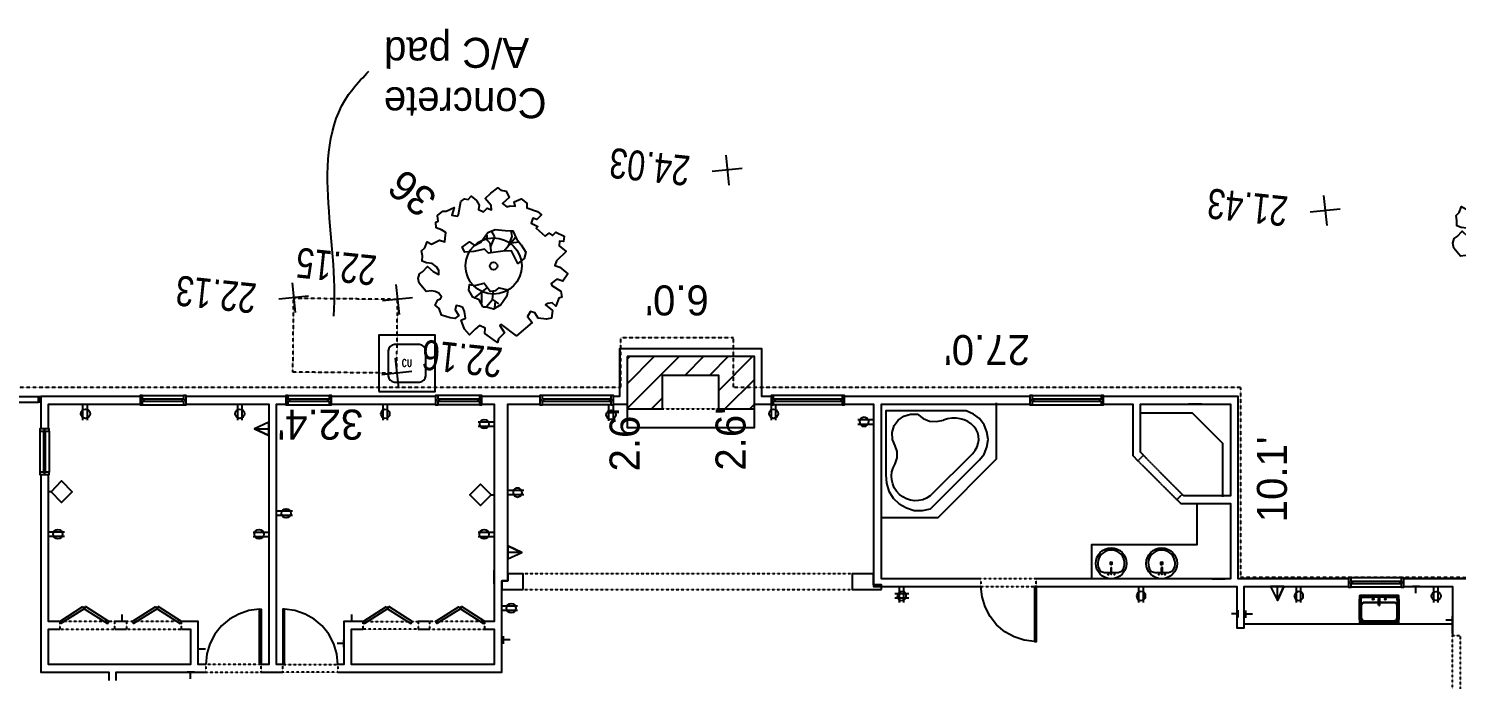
# Model space of a CAD drawing. Header units: inches. Extents: x -625442 to 34963, y -27993 to 66986.
# Drawn here: x 1820 to 2734, y 13274 to 13691 of the extents above; entities that cross this region are included whole.
import ezdxf
from ezdxf.enums import TextEntityAlignment as Align

# ---------------------------------------------------------------- set-up
doc = ezdxf.new("R2010")
doc.units = ezdxf.units.IN
doc.header["$LTSCALE"] = 0.5
doc.header["$MEASUREMENT"] = 0
doc.linetypes.add('DASHED2', pattern=[0.375, 0.25, -0.125])
doc.linetypes.add('HIDDEN2', pattern=[0.1875, 0.125, -0.0625])
for name, color, linetype in [('0-TEXT', 30, 'Continuous'), ('BUILDING', 253, 'DASHED2'), ('EDGE OF CONCRETE', 253, 'DASHED2'), ('P-ABOVE', 201, 'HIDDEN2'), ('P-BELOW-LIGHT', 143, 'Continuous'), ('P-BELOW-MED', 145, 'Continuous'), ('P-CASEWORK', 140, 'Continuous'), ('P-DOOR', 51, 'Continuous'), ('P-FIXTURE', 63, 'Continuous'), ('P-WALL', 90, 'Continuous'), ('P-WINDOW', 213, 'Continuous'), ('SPOT ELEVATION TEXT', 252, 'Continuous'), ('TEXT', 7, 'Continuous'), ('Trees-Anno', 43, 'Continuous'), ('TreesMARK', 46, 'Continuous')]:
    doc.layers.add(name, color=color, linetype=linetype)
doc.styles.add('BLDG', font='IC-Romans.shx', dxfattribs={"width": 0.8})
doc.styles.add('sapa notes', font='romans.shx', dxfattribs={"width": 0.8})
doc.styles.add('TXT', font='IC-Romans.shx')
doc.dimstyles.new('20 SCALE', dxfattribs={"dimtxt": 1.6, "dimasz": 2, "dimexe": 0.18, "dimexo": 0.0625, "dimgap": 0.04, "dimtad": 0, "dimdec": 1, "dimzin": 0, "dimdsep": 46, "dimtxsty": 'BLDG', "dimcen": 0.09, "dimaunit": 1, "dimadec": 4, "dimazin": 0, "dimtfac": 1, "dimtdec": 1, "dimtofl": 0, "dimtmove": 2, "dimatfit": 3, "dimfxl": 1, "dimtolj": 1, "dimtzin": 0, "dimarcsym": 0})

# ---------------------------------------------------------------- blocks, each defined once
blk = doc.blocks.new('SPT10')
at = {"color": 0, "linetype": 'Continuous'}
for p, q in [((-0.354, -0.354), (0.354, 0.354)), ((0.354, -0.354), (-0.354, 0.354))]:
    blk.add_line(p, q, dxfattribs=at)
blk = doc.blocks.new('TREE11')
at = {"linetype": 'Continuous'}
for p, q in [((-0.1564, 0.1773), (-0.1793, 0.2113)), ((-0.1324, 0.2402), (-0.1344, 0.1783)), ((-0.0944, 0.2422), (-0.0475, 0.1843)), ((-0.0345, 0.2472), (-0.0584, 0.1403)), ((-0.1344, 0.1783), (-0.1843, 0.1763)), ((-0.1344, 0.1783), (-0.1034, 0.1294)), ((0.0654, -0.0594), (0.1134, -0.1044)), ((0.0964, -0.0894), (0.1154, -0.1563)), ((0.0085, -0.1194), (0.0065, -0.2442)), ((0.0085, -0.1673), (0.0275, -0.2303)), ((0.1134, -0.1044), (0.1703, -0.1084)), ((0.1154, -0.1563), (0.1574, -0.1733)), ((0.1414, -0.1074), (0.1634, -0.1334)), ((0.0065, -0.1943), (-0.0305, -0.2313)), ((0.0275, -0.2303), (0.0584, -0.2562))]:
    blk.add_line(p, q, dxfattribs=at)
for points in [[(-0.0404, 0.3569), (-0.0155, 0.3439), (0.0085, 0.3509), (0.0284, 0.3609), (0.0155, 0.3888), (-0.0275, 0.4018), (-0.0195, 0.4337), (0.0065, 0.4507), (0.0634, 0.4737), (0.1023, 0.4487), (0.1383, 0.4467), (0.1472, 0.4098), (0.1363, 0.3928), (0.1413, 0.3779), (0.1702, 0.3699), (0.1962, 0.3779), (0.2201, 0.3908), (0.2431, 0.4148), (0.3129, 0.4018), (0.3389, 0.3808), (0.3499, 0.3509), (0.3439, 0.3289), (0.3399, 0.28), (0.289, 0.282), (0.2481, 0.275), (0.265, 0.2521), (0.293, 0.2441), (0.3279, 0.2441), (0.3609, 0.2651), (0.3898, 0.275), (0.4118, 0.2461), (0.4367, 0.2241), (0.4327, 0.1952), (0.4457, 0.1543), (0.4128, 0.1483), (0.3878, 0.0924), (0.3539, 0.0794), (0.3679, 0.0585), (0.3878, 0.0265), (0.4218, 0.0305), (0.4567, 0.0435), (0.4826, 0.0155), (0.4737, 0.0006), (0.5026, -0.0264), (0.4936, -0.0713), (0.4757, -0.0843), (0.4497, -0.1362), (0.4287, -0.0873), (0.3978, -0.1042), (0.3988, -0.1192), (0.4397, -0.196), (0.4317, -0.226), (0.4108, -0.238), (0.4088, -0.2679), (0.3629, -0.2679), (0.3289, -0.2549), (0.3149, -0.23), (0.28, -0.238), (0.276, -0.2729), (0.2461, -0.2819), (0.266, -0.3028), (0.3269, -0.3148), (0.3199, -0.3647), (0.306, -0.4226), (0.28, -0.4226), (0.2481, -0.4396), (0.2071, -0.4206), (0.2161, -0.3597), (0.1792, -0.3617), (0.1662, -0.3807), (0.1403, -0.3997), (0.1622, -0.4186), (0.1383, -0.4635), (0.0913, -0.4635), (0.0724, -0.4406), (0.0015, -0.4665), (-0.0334, -0.4665), (-0.0284, -0.4216), (-0.0035, -0.4126), (-0.0145, -0.3787), (-0.0634, -0.3887), (-0.0624, -0.3737), (-0.1413, -0.3697), (-0.1492, -0.4036), (-0.1772, -0.4056), (-0.1802, -0.4346), (-0.2401, -0.4496), (-0.26, -0.4196), (-0.2361, -0.4046), (-0.2541, -0.3797), (-0.3149, -0.3797), (-0.303, -0.2909), (-0.3159, -0.2589), (-0.3489, -0.2719), (-0.4178, -0.2699), (-0.4218, -0.212), (-0.3828, -0.196), (-0.3718, -0.1511), (-0.3838, -0.1421), (-0.4547, -0.1511), (-0.4836, -0.1252), (-0.4727, -0.1062), (-0.4896, -0.0533), (-0.4577, -0.0533), (-0.4387, -0.0334), (-0.4317, -0.0174), (-0.4926, -0.0164), (-0.5176, 0.0275), (-0.4966, 0.0535), (-0.4497, 0.0824), (-0.4088, 0.0694), (-0.3818, 0.0804), (-0.3878, 0.1193), (-0.4367, 0.1313), (-0.4118, 0.2661), (-0.287, 0.2701), (-0.282, 0.283), (-0.3369, 0.3), (-0.3309, 0.3569), (-0.3409, 0.3788), (-0.305, 0.3828), (-0.2381, 0.3868), (-0.2161, 0.3579), (-0.1762, 0.3679), (-0.1702, 0.4038), (-0.1642, 0.4587), (-0.1133, 0.4497), (-0.0594, 0.4178), (-0.0734, 0.3868)], [(-0.1183, 0.2581), (-0.0674, 0.2361), (-0.0225, 0.2491), (0.0275, 0.2301), (0.0474, 0.1962), (0.0155, 0.1812), (-0.0225, 0.1283), (-0.0873, 0.1453), (-0.1143, 0.1174), (-0.1213, 0.0904), (-0.1742, 0.0645), (-0.1942, 0.1004), (-0.2011, 0.1703), (-0.1802, 0.2241), (-0.1363, 0.2431)], [(0.0145, -0.1142), (0.0794, -0.0443), (0.1183, -0.0483), (0.1632, 0.0076), (0.2061, 0.0485), (0.2411, 0.0335), (0.2271, -0.0234), (0.1852, -0.0254), (0.1662, -0.0703), (0.1712, -0.1491), (0.1452, -0.196), (0.0883, -0.232), (0.0484, -0.2629), (-0.0045, -0.237), (-0.0534, -0.224), (-0.1083, -0.207), (-0.1263, -0.1671), (-0.1153, -0.1152), (-0.0294, -0.1541)]]:
    blk.add_lwpolyline(points, close=True, dxfattribs=at)
blk.add_circle((0, 0), 0.0248, dxfattribs=at)

msp = doc.modelspace()

# ---------------------------------------------------------------- linework, layer by layer
at = {"layer": 'BUILDING'}
for points in [[(2271.18029, 13492.60665), (2199.11388, 13492.60665)], [(2199.11388, 13460.85863), (2199.11388, 13492.60665)], [(2271.18029, 13460.85863), (2271.18029, 13492.60665)], [(2199.11388, 13460.85863), (1810.68286, 13460.85863)], [(2595.51202, 13460.85863), (2271.18029, 13460.85863)], [(2595.51202, 13460.85863), (2595.51202, 13339.48959), (2999.98585, 13339.33563)]]:
    msp.add_lwpolyline(points, dxfattribs=at)
at = {"layer": 'EDGE OF CONCRETE'}
for points in [[(1989.3727, 13470.72805), (1989.85342, 13517.91717)], [(2056.3008, 13517.24026), (1989.85342, 13517.91717)], [(2055.82008, 13470.05114), (2056.3008, 13517.24026)], [(2055.82008, 13470.05114), (1989.3727, 13470.72805)]]:
    msp.add_lwpolyline(points, dxfattribs=at)
at = {"layer": 'P-ABOVE'}
msp.add_line((2225.84782, 13447.24939), (2261.65015, 13447.24939), dxfattribs=at)
for points in [[(2558.24214, 13392.46987), (2533.39571, 13417.51194), (2529.87417, 13413.9904), (2554.7206, 13389.14397)], [(2429.51026, 13333.58188), (2464.72567, 13333.58188), (2464.72567, 13338.47291), (2429.51026, 13338.47291)], [(1875.45451, 13311.08315), (1840.2391, 13311.08315), (1840.2391, 13306.19212), (1875.45451, 13306.19212)], [(1918.10428, 13311.08315), (1882.88887, 13311.08315), (1882.88887, 13306.19212), (1918.10428, 13306.19212)], [(2034.31513, 13311.08315), (2069.53053, 13311.08315), (2069.53053, 13306.19212), (2034.31513, 13306.19212)], [(2112.18031, 13306.19212), (2112.18031, 13311.08315), (2076.76926, 13311.08315), (2076.76926, 13306.19212)], [(2736.07995, 13267.06389), (2731.18892, 13267.06389), (2731.18892, 13302.2793), (2736.07995, 13302.2793)], [(1969.16662, 13283.69339), (1933.75557, 13283.69339), (1933.75557, 13278.80236), (1969.16662, 13278.80236)], [(2018.07691, 13283.69339), (2018.07691, 13278.80236), (1982.8615, 13278.80236), (1982.8615, 13283.69339)]]:
    msp.add_lwpolyline(points, close=True, dxfattribs=at)
for points in [[(2347.14533, 13341.60317), (2136.63545, 13341.60317)], [(2136.63545, 13331.62547), (2347.14533, 13331.62547)]]:
    msp.add_lwpolyline(points, dxfattribs=at)
at = {"layer": 'P-BELOW-LIGHT'}
for p, q in [((1733.00621, 13455.07504), (1826.60935, 13455.07504)), ((1733.00621, 13451.57504), (1826.60935, 13451.57504))]:
    msp.add_line(p, q, dxfattribs=at)
for points in [[(2044.3721, 13458.38316), (2080.3721, 13458.38316), (2080.3721, 13494.38316), (2044.3721, 13494.38316)], [(1919.47377, 13452.14042), (1919.47377, 13449.79273), (1921.0389, 13449.79273), (1921.0389, 13455.66196), (1919.47377, 13455.66196), (1919.47377, 13453.31427), (1918.6912, 13453.31427), (1918.6912, 13452.14042)], [(2012.59896, 13452.14042), (2012.59896, 13449.79273), (2014.16409, 13449.79273), (2014.16409, 13455.66196), (2012.59896, 13455.66196), (2012.59896, 13453.31427), (2011.81639, 13453.31427), (2011.81639, 13452.14042)], [(2082.24721, 13453.31427), (2082.24721, 13455.66196), (2080.68208, 13455.66196), (2080.68208, 13449.79273), (2082.24721, 13449.79273), (2082.24721, 13452.14042), (2083.02977, 13452.14042), (2083.02977, 13453.31427)], [(2148.96084, 13453.31427), (2148.96084, 13455.66196), (2147.39571, 13455.66196), (2147.39571, 13449.79273), (2148.96084, 13449.79273), (2148.96084, 13452.14042), (2149.74341, 13452.14042), (2149.74341, 13453.31427)], [(2296.86556, 13453.31427), (2296.86556, 13455.66196), (2295.30043, 13455.66196), (2295.30043, 13449.79273), (2296.86556, 13449.79273), (2296.86556, 13452.14042), (2297.64812, 13452.14042), (2297.64812, 13453.31427)], [(2506.39723, 13452.14042), (2506.39723, 13449.79273), (2507.96236, 13449.79273), (2507.96236, 13455.66196), (2506.39723, 13455.66196), (2506.39723, 13453.31427), (2505.61467, 13453.31427), (2505.61467, 13452.14042)], [(2045.46667, 13443.92349), (2046.24924, 13442.16272), (2048.01001, 13441.18452), (2049.96642, 13441.38016), (2051.33591, 13442.94529), (2051.33591, 13445.09734), (2049.96642, 13446.66247), (2048.01001, 13446.85811), (2046.24924, 13445.8799)], [(1974.05765, 13438.64118), (1964.86252, 13434.33708), (1974.05765, 13430.22861)], [(1974.05765, 13434.33708), (1974.05765, 13430.22861), (1964.86252, 13434.33708), (1974.05765, 13434.33708), (1974.05765, 13438.64118), (1964.86252, 13434.33708)], [(2354.77534, 13441.96708), (2352.81893, 13441.18452), (2351.84072, 13439.42375), (2352.232, 13437.46733), (2353.60149, 13436.09785), (2355.75354, 13436.09785), (2357.31867, 13437.46733), (2357.70996, 13439.42375), (2356.53611, 13441.18452)], [(1829.87012, 13406.75167), (1827.52242, 13406.75167), (1827.52242, 13405.18654), (1833.39166, 13405.18654), (1833.39166, 13406.75167), (1831.04397, 13406.75167), (1831.04397, 13407.53424), (1829.87012, 13407.53424)], [(1848.26039, 13394.23064), (1841.41295, 13387.3832), (1834.76115, 13394.23064), (1841.41295, 13401.07808), (1848.26039, 13394.23064), (1841.41295, 13387.3832), (1834.76115, 13394.23064), (1841.41295, 13401.07808)], [(2109.44133, 13399.12167), (2102.59389, 13392.27423), (2109.44133, 13385.42679), (2116.28877, 13392.27423)], [(2102.59389, 13392.27423), (2109.44133, 13385.42679), (2116.28877, 13392.27423), (2109.44133, 13399.12167)], [(2133.11391, 13390.7091), (2134.87468, 13391.49166), (2136.04853, 13393.25243), (2135.65724, 13395.20884), (2134.09212, 13396.38269), (2131.94006, 13396.38269), (2130.37493, 13395.20884), (2130.17929, 13393.25243), (2131.1575, 13391.49166)], [(2126.85339, 13351.18958), (2135.85289, 13355.29805), (2126.85339, 13359.60215)], [(2126.85339, 13355.29805), (2126.85339, 13359.60215), (2135.85289, 13355.29805), (2126.85339, 13355.29805), (2126.85339, 13351.18958), (2135.85289, 13355.29805)], [(2666.23606, 13336.71214), (2666.23606, 13339.05983), (2664.67093, 13339.05983), (2664.67093, 13333.1906), (2666.23606, 13333.1906), (2666.23606, 13335.53829), (2667.01862, 13335.53829), (2667.01862, 13336.71214)], [(2375.90458, 13327.517), (2376.68715, 13325.56059), (2378.25228, 13324.58239), (2380.40433, 13324.97367), (2381.57818, 13326.34316), (2381.57818, 13328.49521), (2380.40433, 13330.06034), (2378.25228, 13330.45162), (2376.68715, 13329.27777)], [(2528.89597, 13327.517), (2529.67853, 13325.56059), (2531.4393, 13324.58239), (2533.39571, 13324.97367), (2534.7652, 13326.34316), (2534.7652, 13328.49521), (2533.39571, 13330.06034), (2531.4393, 13330.45162), (2529.67853, 13329.27777)], [(2614.78243, 13333.58188), (2619.08654, 13324.58239), (2623.195, 13333.58188)], [(2619.08654, 13333.58188), (2623.195, 13333.58188), (2619.08654, 13324.58239), (2619.08654, 13333.58188), (2614.78243, 13333.58188), (2619.08654, 13324.58239)], [(2629.8468, 13327.517), (2630.62937, 13325.56059), (2632.39014, 13324.58239), (2634.34655, 13324.97367), (2635.5204, 13326.34316), (2635.5204, 13328.49521), (2634.34655, 13330.06034), (2632.39014, 13330.45162), (2630.62937, 13329.27777)]]:
    msp.add_lwpolyline(points, close=True, dxfattribs=at)
msp.add_lwpolyline([(2054.3721, 13464.38316), (2070.3721, 13464.38316, 0.414213562), (2074.3721, 13468.38316), (2074.3721, 13484.38316, 0.414213562), (2070.3721, 13488.38316), (2054.3721, 13488.38316, 0.414213562), (2050.3721, 13484.38316), (2050.3721, 13468.38316, 0.414213562)], format="xyb", close=True, dxfattribs=at)
for points in [[(2236.41244, 13480.70403), (2203.15344, 13447.44503)], [(2220.56551, 13480.70403), (2203.15344, 13463.29197)], [(2204.91421, 13480.70403), (2203.15344, 13478.94326)], [(2252.06373, 13480.70403), (2240.32526, 13468.76992)], [(2267.71502, 13480.70403), (2255.97656, 13468.76992)], [(2283.36632, 13480.70403), (2261.65015, 13458.79222)], [(2284.54016, 13466.03094), (2265.75861, 13447.24939)], [(1893.25785, 13449.79273), (1893.25785, 13452.14042), (1894.04042, 13452.14042), (1894.04042, 13453.31427), (1893.25785, 13453.31427), (1893.25785, 13455.66196), (1891.69272, 13455.66196), (1891.69272, 13449.79273), (1893.25785, 13449.79273), (1919.47377, 13449.79273)], [(1893.25785, 13455.66196), (1919.47377, 13455.66196)], [(1986.38304, 13449.79273), (1986.38304, 13452.14042), (1987.16561, 13452.14042), (1987.16561, 13453.31427), (1986.38304, 13453.31427), (1986.38304, 13455.66196), (1984.81791, 13455.66196), (1984.81791, 13449.79273), (1986.38304, 13449.79273), (2012.59896, 13449.79273)], [(1986.38304, 13455.66196), (2012.59896, 13455.66196)], [(2108.65877, 13455.66196), (2108.65877, 13453.31427), (2107.8762, 13453.31427), (2107.8762, 13452.14042), (2108.65877, 13452.14042), (2108.65877, 13449.79273), (2110.22389, 13449.79273), (2110.22389, 13455.66196), (2108.65877, 13455.66196), (2082.24721, 13455.66196)], [(2192.78446, 13455.66196), (2192.78446, 13453.31427), (2192.0019, 13453.31427), (2192.0019, 13452.14042), (2192.78446, 13452.14042), (2192.78446, 13449.79273), (2194.34959, 13449.79273), (2194.34959, 13455.66196), (2192.78446, 13455.66196), (2148.96084, 13455.66196)], [(2225.84782, 13454.29247), (2218.80474, 13447.24939)], [(2340.68918, 13455.66196), (2340.68918, 13453.31427), (2340.10225, 13453.31427), (2340.10225, 13452.14042), (2340.68918, 13452.14042), (2340.68918, 13449.79273), (2342.2543, 13449.79273), (2342.2543, 13455.66196), (2340.68918, 13455.66196), (2296.86556, 13455.66196)], [(2462.37797, 13449.79273), (2462.37797, 13452.14042), (2463.16054, 13452.14042), (2463.16054, 13453.31427), (2462.37797, 13453.31427), (2462.37797, 13455.66196), (2460.81285, 13455.66196), (2460.81285, 13449.79273), (2462.37797, 13449.79273), (2506.39723, 13449.79273)], [(2462.37797, 13455.66196), (2506.39723, 13455.66196)], [(1855.10783, 13440.01067), (1855.10783, 13450.18401)], [(1858.04244, 13440.01067), (1858.04244, 13450.18401)], [(1892.47529, 13452.14042), (1892.47529, 13453.31427)], [(1920.25633, 13453.31427), (1920.25633, 13452.14042)], [(1954.10225, 13440.01067), (1954.10225, 13450.18401)], [(1956.84123, 13440.01067), (1956.84123, 13450.18401)], [(1985.60048, 13452.14042), (1985.60048, 13453.31427)], [(2013.38152, 13453.31427), (2013.38152, 13452.14042)], [(2047.0318, 13440.01067), (2047.0318, 13450.18401)], [(2049.96642, 13440.01067), (2049.96642, 13450.18401)], [(2081.46464, 13452.14042), (2081.46464, 13453.31427)], [(2108.65877, 13449.79273), (2082.24721, 13449.79273)], [(2109.44133, 13453.31427), (2109.44133, 13452.14042)], [(2148.17828, 13452.14042), (2148.17828, 13453.31427)], [(2192.78446, 13449.79273), (2148.96084, 13449.79273)], [(2191.41497, 13439.61939), (2191.41497, 13449.79273)], [(2193.56703, 13453.31427), (2193.56703, 13452.14042)], [(2194.34959, 13439.61939), (2194.34959, 13449.79273)], [(2284.54016, 13450.18401), (2281.60555, 13447.24939)], [(2295.49607, 13440.01067), (2295.49607, 13450.18401)], [(2296.08299, 13452.14042), (2296.08299, 13453.31427)], [(2340.68918, 13449.79273), (2296.86556, 13449.79273)], [(2298.23504, 13440.01067), (2298.23504, 13450.18401)], [(2341.47174, 13453.31427), (2341.47174, 13452.14042)], [(2461.59541, 13452.14042), (2461.59541, 13453.31427)], [(2507.1798, 13453.31427), (2507.1798, 13452.14042)], [(2584.26241, 13390.90474), (2584.26241, 13425.14194), (2564.89394, 13444.51042), (2531.4393, 13444.51042)], [(2570.76317, 13450.18401), (2562.15496, 13450.18401)], [(2107.8762, 13438.83682), (2118.04954, 13438.83682)], [(2107.8762, 13436.09785), (2118.04954, 13436.09785)], [(2350.66687, 13440.40195), (2360.84021, 13440.40195)], [(2350.66687, 13437.46733), (2360.84021, 13437.46733)], [(1827.52242, 13432.96759), (1829.87012, 13432.96759), (1829.87012, 13432.18502), (1831.04397, 13432.18502), (1831.04397, 13432.96759), (1833.39166, 13432.96759), (1833.39166, 13434.53272), (1827.52242, 13434.53272), (1827.52242, 13432.96759), (1827.52242, 13406.75167)], [(1829.87012, 13433.75015), (1831.04397, 13433.75015)], [(1833.39166, 13432.96759), (1833.39166, 13406.75167)], [(1831.04397, 13405.96911), (1829.87012, 13405.96911)], [(1834.76115, 13394.23064), (1832.80474, 13394.23064)], [(2116.28877, 13392.27423), (2118.04954, 13392.27423)], [(2137.02673, 13395.0132), (2126.85339, 13395.0132)], [(2137.02673, 13392.27423), (2126.85339, 13392.27423)], [(2570.76317, 13391.49166), (2562.15496, 13391.49166)], [(1989.12202, 13381.7096), (1978.94868, 13381.7096)], [(2577.21933, 13386.60063), (2585.6319, 13386.60063)], [(1989.12202, 13378.97063), (1978.94868, 13378.97063)], [(1843.17372, 13368.40601), (1833.00038, 13368.40601)], [(1843.17372, 13365.47139), (1833.00038, 13365.47139)], [(1963.88431, 13368.40601), (1974.05765, 13368.40601)], [(1963.88431, 13365.47139), (1974.05765, 13365.47139)], [(2107.8762, 13368.40601), (2118.04954, 13368.40601)], [(2107.8762, 13365.47139), (2118.04954, 13365.47139)], [(2118.04954, 13335.34265), (2118.04954, 13343.95086)], [(2577.21933, 13338.47291), (2585.6319, 13338.47291)], [(2665.45349, 13335.53829), (2665.45349, 13336.71214)], [(2698.32121, 13339.05983), (2698.32121, 13336.71214), (2697.53864, 13336.71214), (2697.53864, 13335.53829), (2698.32121, 13335.53829), (2698.32121, 13333.1906), (2699.88634, 13333.1906), (2699.88634, 13339.05983), (2698.32121, 13339.05983), (2666.23606, 13339.05983)], [(2699.10377, 13336.71214), (2699.10377, 13335.53829)], [(2383.33895, 13328.88649), (2374.33945, 13328.88649)], [(2383.33895, 13326.14752), (2374.33945, 13326.14752)], [(2377.46971, 13323.40854), (2377.46971, 13333.58188)], [(2380.20869, 13323.40854), (2380.20869, 13333.58188)], [(2530.4611, 13323.40854), (2530.4611, 13333.58188)], [(2533.39571, 13323.40854), (2533.39571, 13333.58188)], [(2631.41193, 13323.40854), (2631.41193, 13333.58188)], [(2634.15091, 13323.40854), (2634.15091, 13333.58188)], [(2698.32121, 13333.1906), (2666.23606, 13333.1906)], [(2710.25532, 13333.58188), (2705.55993, 13333.58188)], [(2707.71198, 13329.27777), (2707.71198, 13333.58188)], [(2719.25481, 13323.40854), (2719.25481, 13333.58188)], [(2721.99379, 13323.40854), (2721.99379, 13333.58188)], [(2133.11391, 13321.06085), (2122.94057, 13321.06085)], [(2133.11391, 13318.12623), (2122.94057, 13318.12623)], [(2594.04447, 13313.82212), (2594.04447, 13318.51751)], [(2598.9355, 13313.43084), (2598.9355, 13318.12623)], [(1879.95425, 13315.58289), (1879.95425, 13311.08315)], [(2029.4241, 13311.08315), (2024.72871, 13311.08315)], [(2026.88076, 13315.58289), (2026.88076, 13311.08315)], [(2589.74037, 13316.36546), (2594.04447, 13316.36546)], [(2603.23961, 13315.97418), (2598.9355, 13315.97418)], [(2726.88482, 13312.25699), (2731.18892, 13312.25699)], [(2731.18892, 13309.71366), (2731.18892, 13314.60469)], [(2731.18892, 13303.45314), (2731.18892, 13311.86571)], [(2021.98973, 13294.84493), (2021.98973, 13299.54032)], [(2124.11442, 13296.99698), (2124.11442, 13301.69237)], [(2128.41852, 13299.54032), (2124.11442, 13299.54032)], [(1928.86454, 13290.93211), (1928.86454, 13295.82314)], [(1933.36429, 13293.47544), (1928.86454, 13293.47544)], [(2017.68563, 13297.38827), (2021.98973, 13297.38827)], [(1926.51685, 13278.80236), (1921.82146, 13278.80236)]]:
    msp.add_lwpolyline(points, dxfattribs=at)
for centre, radius in [((1856.6906, 13444.10406), 2.95777), ((1955.48938, 13444.10406), 2.95777), ((2192.85477, 13443.46496), 3.00568), ((2296.8832, 13444.10406), 2.95777), ((2111.75747, 13437.48627), 2.91586), ((1985.02863, 13380.35776), 2.95777), ((1839.07262, 13367.05861), 2.95672), ((1967.72988, 13366.96621), 3.00568), ((2111.72177, 13366.96621), 3.00568), ((2720.64639, 13327.50964), 2.95672), ((2129.02052, 13319.709), 2.95777)]:
    msp.add_circle(centre, radius, dxfattribs=at)
at = {"layer": 'P-BELOW-MED'}
msp.add_lwpolyline([(2203.15344, 13447.24939), (2203.15344, 13435.24939), (2284.54016, 13435.24939), (2284.54016, 13447.24939)], dxfattribs=at)
at = {"layer": 'P-CASEWORK'}
msp.add_line((2597.9573, 13309.58188), (2731.18892, 13309.58188), dxfattribs=at)
for points in [[(2439.29232, 13451.16221), (2439.29232, 13414.9686), (2401.92486, 13377.60114), (2365.92688, 13377.60114)], [(2567.63292, 13386.60063), (2567.63292, 13360.18908), (2500.13672, 13360.18908), (2500.13672, 13338.47291)]]:
    msp.add_lwpolyline(points, dxfattribs=at)
at = {"layer": 'P-DOOR'}
for points in [[(2463.74746, 13298.36647), (2457.09566, 13299.14904), (2450.63951, 13301.30109), (2444.77027, 13304.62699), (2439.48796, 13309.12674), (2435.37949, 13314.40905), (2432.24924, 13320.47392), (2430.29282, 13326.93008), (2429.51026, 13333.58188)], [(1967.99277, 13319.10443), (1961.14533, 13318.12623), (1954.68918, 13315.97418), (1948.81994, 13312.64828), (1943.73327, 13308.34417), (1939.42917, 13303.06186), (1936.29891, 13296.99698), (1934.3425, 13290.54083), (1933.75557, 13283.69339)], [(2034.31513, 13311.08315), (2021.98973, 13311.08315), (2021.98973, 13283.69339), (2018.07691, 13283.69339), (2017.48999, 13290.54083), (2015.53358, 13296.99698), (2012.40332, 13303.06186), (2008.09921, 13308.34417), (2003.01254, 13312.64828), (1997.14331, 13315.97418), (1990.68715, 13318.12623), (1984.03535, 13319.10443)], [(1923.97351, 13274.49825), (1923.97351, 13278.80236)]]:
    msp.add_lwpolyline(points, dxfattribs=at)
for points in [[(2463.74746, 13333.58188), (2463.74746, 13298.36647), (2464.92131, 13298.36647), (2464.92131, 13333.58188)], [(1855.10783, 13320.66956), (1855.89039, 13319.30008), (1841.02166, 13309.9093), (1840.2391, 13311.08315)], [(1856.67296, 13320.66956), (1855.89039, 13319.30008), (1870.75912, 13309.9093), (1871.54168, 13311.08315)], [(1901.67042, 13320.66956), (1902.45299, 13319.30008), (1887.38862, 13309.9093), (1886.60605, 13311.08315)], [(1903.23555, 13320.66956), (1902.45299, 13319.30008), (1917.32171, 13309.9093), (1918.10428, 13311.08315)], [(1967.99277, 13283.69339), (1967.99277, 13319.10443), (1969.16662, 13319.10443), (1969.16662, 13283.69339)], [(1984.03535, 13283.69339), (1984.03535, 13319.10443), (1982.8615, 13319.10443), (1982.8615, 13283.69339)], [(2049.18385, 13320.66956), (2049.96642, 13319.30008), (2035.09769, 13309.9093), (2034.31513, 13311.08315)], [(2050.74898, 13320.66956), (2049.96642, 13319.30008), (2064.83515, 13309.9093), (2065.61771, 13311.08315)], [(2095.74645, 13320.66956), (2096.52901, 13319.30008), (2081.46464, 13309.9093), (2080.68208, 13311.08315)], [(2097.31158, 13320.66956), (2096.52901, 13319.30008), (2111.39774, 13309.9093), (2112.18031, 13311.08315)]]:
    msp.add_lwpolyline(points, close=True, dxfattribs=at)
at = {"layer": 'P-FIXTURE'}
for points in [[(2420.11948, 13445.8799), (2368.66586, 13445.8799), (2368.66586, 13404.9909), (2369.05714, 13399.70859), (2370.62227, 13394.62192), (2373.36125, 13390.12217), (2377.27407, 13386.40499), (2381.77382, 13383.86166), (2386.86049, 13382.29653), (2392.1428, 13382.29653), (2397.22947, 13383.27473), (2428.53205, 13414.57732), (2431.46667, 13418.2945), (2433.22744, 13422.79425), (2434.01001, 13427.68528), (2433.22744, 13432.57631), (2431.46667, 13437.07605), (2428.53205, 13440.98887), (2424.61923, 13443.92349)], [(2512.85339, 13349.23317), (2512.07083, 13348.84189), (2512.07083, 13347.86368), (2512.85339, 13347.4724), (2513.44032, 13347.86368), (2513.44032, 13348.84189)], [(2512.46211, 13345.51599), (2512.46211, 13341.60317), (2512.85339, 13341.21189), (2513.04903, 13341.60317), (2513.04903, 13345.51599), (2512.85339, 13345.71163)], [(2545.13418, 13349.23317), (2544.35162, 13348.84189), (2544.35162, 13347.86368), (2545.13418, 13347.4724), (2545.91675, 13347.86368), (2545.91675, 13348.84189)], [(2544.7429, 13345.51599), (2544.7429, 13341.60317), (2545.13418, 13341.21189), (2545.52547, 13341.60317), (2545.52547, 13345.51599), (2545.13418, 13345.71163)], [(2510.31006, 13341.60317), (2510.89698, 13341.01624), (2511.28826, 13341.60317), (2510.89698, 13341.99445)], [(2514.22288, 13341.60317), (2514.8098, 13341.01624), (2515.20109, 13341.60317), (2514.8098, 13341.99445)], [(2542.59085, 13341.60317), (2543.17777, 13341.01624), (2543.56905, 13341.60317), (2543.17777, 13341.99445)], [(2546.50367, 13341.60317), (2547.09059, 13341.01624), (2547.48188, 13341.60317), (2547.09059, 13341.99445)], [(2695.77787, 13312.06135), (2695.97351, 13314.01776), (2695.97351, 13323.79982), (2695.77787, 13325.75623), (2695.58223, 13326.5388), (2694.99531, 13326.73444), (2689.51736, 13326.73444), (2693.0389, 13326.73444), (2694.99531, 13326.73444), (2689.51736, 13326.73444), (2678.75709, 13326.73444), (2673.47478, 13326.73444), (2675.43119, 13326.73444), (2678.75709, 13326.73444), (2673.47478, 13326.73444), (2672.88786, 13326.5388), (2672.49658, 13325.75623), (2672.49658, 13323.79982), (2672.49658, 13314.01776), (2672.49658, 13312.06135), (2672.88786, 13311.47443), (2673.47478, 13311.27879), (2675.43119, 13311.08315), (2693.0389, 13311.08315), (2694.99531, 13311.27879), (2695.58223, 13311.47443)], [(2679.7353, 13325.56059), (2680.32222, 13325.16931), (2680.7135, 13325.56059), (2680.32222, 13326.14752)], [(2679.93094, 13325.75623), (2679.93094, 13325.95188), (2679.93094, 13325.75623), (2679.7353, 13325.75623), (2679.93094, 13325.75623), (2679.93094, 13325.95188)], [(2680.12658, 13325.95188), (2680.32222, 13326.14752), (2680.51786, 13325.95188), (2680.32222, 13326.14752)], [(2680.12658, 13326.14752), (2680.32222, 13326.14752)], [(2680.7135, 13325.95188), (2680.7135, 13325.75623), (2680.7135, 13325.56059), (2680.7135, 13325.36495), (2680.7135, 13325.16931), (2680.7135, 13325.36495), (2680.7135, 13325.56059), (2680.7135, 13325.75623), (2680.7135, 13325.95188), (2680.7135, 13325.75623)], [(2688.53915, 13325.56059), (2688.14787, 13326.14752), (2687.56094, 13325.56059), (2688.14787, 13325.16931)], [(2687.56094, 13325.75623), (2687.75659, 13325.75623), (2687.75659, 13325.95188), (2687.75659, 13325.75623), (2687.56094, 13325.56059), (2687.75659, 13325.36495), (2687.75659, 13325.16931), (2687.75659, 13325.36495), (2687.56094, 13325.56059), (2687.75659, 13325.75623), (2687.75659, 13325.95188), (2687.75659, 13325.75623)], [(2687.95223, 13326.14752), (2688.14787, 13326.14752), (2688.34351, 13326.14752), (2688.14787, 13326.14752)], [(2687.95223, 13325.95188), (2688.34351, 13325.95188), (2688.53915, 13325.56059), (2688.53915, 13325.36495), (2688.53915, 13325.56059), (2688.53915, 13325.36495), (2688.53915, 13325.16931), (2688.53915, 13325.36495), (2688.53915, 13325.56059), (2688.34351, 13325.95188)], [(2688.53915, 13325.95188), (2688.53915, 13325.75623)], [(2680.32222, 13325.16931), (2679.93094, 13325.16931), (2679.7353, 13325.56059), (2679.93094, 13325.16931)], [(2680.32222, 13325.16931), (2679.93094, 13325.16931), (2679.7353, 13325.56059), (2679.93094, 13325.16931)], [(2680.7135, 13325.56059), (2680.7135, 13325.36495), (2680.7135, 13325.16931), (2680.7135, 13325.36495)], [(2688.14787, 13325.16931), (2687.95223, 13325.16931), (2688.14787, 13325.16931), (2688.34351, 13325.16931), (2688.14787, 13325.16931), (2687.95223, 13325.16931)]]:
    msp.add_lwpolyline(points, close=True, dxfattribs=at)
for points in [[(2424.22795, 13418.68578), (2397.03383, 13391.49166, -0.822999066), (2374.5351, 13412.03398), (2375.90458, 13415.94681), (2375.90458, 13419.85963), (2374.5351, 13423.57681), (2372.96997, 13427.68528), (2372.77433, 13432.18502), (2373.94817, 13436.48913), (2376.49151, 13440.01067), (2380.20869, 13442.554), (2384.51279, 13443.92349), (2388.8169, 13443.72785), (2392.53408, 13440.98887), (2396.64255, 13439.42375), (2401.14229, 13439.03246), (2405.4464, 13440.01067)], [(2513.04903, 13342.58137), (2517.1575, 13342.58137), (2519.30955, 13343.36394), (2520.67904, 13344.92907, 1.540303373), (2505.02775, 13344.73343), (2506.39723, 13343.1683), (2508.54929, 13342.58137), (2512.46211, 13342.58137)], [(2545.52547, 13342.58137), (2549.43829, 13342.58137), (2551.59034, 13343.36394), (2552.95983, 13344.92907, 1.540303373), (2537.30854, 13344.73343), (2538.67803, 13343.1683), (2540.83008, 13342.58137), (2544.7429, 13342.58137)]]:
    msp.add_lwpolyline(points, format="xyb", dxfattribs=at)
for points in [[(2675.43119, 13327.71265), (2671.90965, 13327.71265), (2671.71401, 13327.517), (2671.71401, 13327.32136), (2671.51837, 13323.79982), (2671.71401, 13323.79982), (2671.71401, 13314.21341)], [(2693.0389, 13327.71265), (2675.43119, 13327.71265), (2675.43119, 13327.517), (2671.90965, 13327.517), (2671.90965, 13327.32136), (2671.71401, 13323.79982)], [(2696.95172, 13323.79982), (2696.75608, 13327.32136), (2696.75608, 13327.517), (2696.3648, 13327.71265), (2693.0389, 13327.71265), (2693.0389, 13327.517), (2675.43119, 13327.517)], [(2683.64812, 13325.75623), (2683.64812, 13325.56059), (2683.64812, 13325.36495), (2683.64812, 13325.16931), (2683.64812, 13324.97367), (2683.64812, 13324.77803), (2683.64812, 13324.58239), (2683.64812, 13324.38675), (2683.64812, 13324.1911), (2683.64812, 13323.99546), (2683.64812, 13323.79982), (2683.64812, 13323.60418), (2683.64812, 13323.40854), (2683.64812, 13323.2129), (2683.64812, 13323.01726), (2683.64812, 13322.82162), (2683.64812, 13322.62598), (2683.64812, 13322.43033), (2683.64812, 13322.23469), (2683.64812, 13322.03905), (2683.64812, 13321.84341)], [(2683.84376, 13326.14752), (2683.84376, 13325.95188)], [(2684.43069, 13326.34316), (2684.23504, 13326.34316), (2684.0394, 13326.34316)], [(2684.62633, 13325.95188), (2684.62633, 13326.14752)], [(2684.62633, 13321.84341), (2684.62633, 13322.03905), (2684.62633, 13322.23469), (2684.62633, 13322.43033), (2684.62633, 13322.62598), (2684.62633, 13322.82162), (2684.62633, 13323.01726), (2684.62633, 13323.2129), (2684.62633, 13323.40854), (2684.62633, 13323.60418), (2684.62633, 13323.79982), (2684.62633, 13323.99546), (2684.62633, 13324.1911), (2684.62633, 13324.38675), (2684.62633, 13324.58239), (2684.62633, 13324.77803), (2684.62633, 13324.97367), (2684.62633, 13325.16931), (2684.62633, 13325.36495), (2684.62633, 13325.56059), (2684.62633, 13325.75623)], [(2696.95172, 13314.01776), (2696.95172, 13323.79982), (2696.75608, 13323.79982), (2696.56044, 13327.32136), (2696.3648, 13327.517), (2693.0389, 13327.517)], [(2671.51837, 13323.79982), (2671.51837, 13314.01776), (2671.71401, 13314.21341), (2671.90965, 13310.69187), (2671.90965, 13310.49622), (2675.43119, 13310.30058)], [(2672.69222, 13322.03905), (2672.69222, 13321.84341), (2672.69222, 13321.45213), (2673.27914, 13322.82162), (2674.64863, 13323.40854), (2674.25735, 13323.40854), (2673.86606, 13323.40854)], [(2674.64863, 13323.40854), (2673.27914, 13322.82162), (2672.69222, 13321.45213)], [(2672.69222, 13321.45213), (2672.69222, 13313.62648), (2672.69222, 13321.45213)], [(2673.86606, 13323.2129), (2673.27914, 13322.82162), (2672.88786, 13322.23469)], [(2683.64812, 13323.40854), (2674.64863, 13323.40854), (2683.64812, 13323.40854)], [(2683.84376, 13321.64777), (2683.84376, 13321.45213)], [(2684.0394, 13321.45213), (2684.23504, 13321.45213), (2684.43069, 13321.45213)], [(2693.82146, 13323.40854), (2684.62633, 13323.40854), (2693.82146, 13323.40854)], [(2684.62633, 13321.45213), (2684.62633, 13321.64777)], [(2688.34351, 13325.16931), (2688.34351, 13325.16931)], [(2688.34351, 13325.16931), (2688.34351, 13325.16931)], [(2693.0389, 13310.10494), (2696.3648, 13310.30058), (2696.75608, 13310.49622), (2696.75608, 13310.69187), (2696.95172, 13314.01776), (2696.75608, 13314.21341), (2696.75608, 13323.79982)], [(2694.40838, 13323.40854), (2694.0171, 13323.40854), (2693.82146, 13323.40854), (2695.19095, 13322.82162), (2695.77787, 13321.45213), (2695.77787, 13321.84341), (2695.77787, 13322.03905)], [(2695.77787, 13321.45213), (2695.19095, 13322.82162), (2693.82146, 13323.40854)], [(2695.58223, 13322.23469), (2695.19095, 13322.82162), (2694.60403, 13323.2129)], [(2695.77787, 13313.62648), (2695.77787, 13321.45213), (2695.77787, 13313.62648)], [(2671.51837, 13314.01776), (2671.71401, 13310.69187), (2671.71401, 13310.49622), (2671.90965, 13310.30058), (2675.43119, 13310.10494), (2675.43119, 13310.30058), (2693.0389, 13310.30058)], [(2672.88786, 13312.64828), (2673.27914, 13312.06135), (2673.86606, 13311.67007), (2674.25735, 13311.47443), (2674.64863, 13311.47443), (2673.27914, 13312.06135), (2672.69222, 13313.62648), (2672.69222, 13313.2352), (2672.69222, 13312.84392)], [(2672.69222, 13313.62648), (2673.27914, 13312.06135), (2674.64863, 13311.47443)], [(2674.64863, 13311.47443), (2693.82146, 13311.47443), (2674.64863, 13311.47443)], [(2675.43119, 13310.10494), (2693.0389, 13310.10494), (2693.0389, 13310.30058), (2696.3648, 13310.49622), (2696.56044, 13310.69187), (2696.75608, 13314.21341)], [(2695.77787, 13312.84392), (2695.77787, 13313.2352), (2695.77787, 13313.62648), (2695.19095, 13312.06135), (2693.82146, 13311.47443), (2694.0171, 13311.47443), (2694.40838, 13311.67007)], [(2693.82146, 13311.47443), (2695.19095, 13312.06135), (2695.77787, 13313.62648)], [(2694.60403, 13311.67007), (2695.19095, 13312.06135), (2695.58223, 13312.64828)]]:
    msp.add_lwpolyline(points, dxfattribs=at)
for centre in [(2512.77963, 13348.37684), (2545.06042, 13348.37684)]:
    msp.add_circle(centre, 9.8561, dxfattribs=at)
msp.add_ellipse((2411.03528, 13426.84997), major_axis=(-16.73711, -3.78176), ratio=0.829121803, start_param=2.271922145, end_param=4.861604626, dxfattribs=at)
at = {"layer": 'P-WALL'}
for p, q in [((1826.60935, 13455.07504), (1828.10935, 13451.57504)), ((1828.10935, 13455.07504), (1826.60935, 13451.57504))]:
    msp.add_line(p, q, dxfattribs=at)
for points in [[(2295.30043, 13455.07504), (2289.43119, 13455.07504), (2289.43119, 13485.59506), (2198.26241, 13485.59506), (2198.26241, 13455.07504), (2194.34959, 13455.07504)], [(1891.69272, 13455.07504), (1828.10935, 13455.07504)], [(1828.10935, 13455.07504), (1828.10935, 13434.53272)], [(1984.81791, 13455.07504), (1921.0389, 13455.07504)], [(2080.68208, 13455.07504), (2014.16409, 13455.07504)], [(2147.39571, 13455.07504), (2110.22389, 13455.07504)], [(2460.81285, 13455.07504), (2342.2543, 13455.07504)], [(2664.67093, 13338.47291), (2594.04447, 13338.47291), (2594.04447, 13455.07504), (2507.96236, 13455.07504)], [(1833.00038, 13434.53272), (1833.00038, 13450.18401), (1891.69272, 13450.18401)], [(1921.0389, 13450.18401), (1974.05765, 13450.18401), (1974.05765, 13283.69339), (1969.16662, 13283.69339)], [(1982.8615, 13283.69339), (1978.94868, 13283.69339), (1978.94868, 13450.18401), (1984.81791, 13450.18401)], [(2014.16409, 13450.18401), (2080.68208, 13450.18401)], [(2018.07691, 13278.80236), (2122.94057, 13278.80236), (2122.94057, 13337.10342), (2126.85339, 13337.10342), (2126.85339, 13450.18401), (2147.39571, 13450.18401)], [(2110.22389, 13450.18401), (2118.04954, 13450.18401), (2118.04954, 13311.08315), (2112.18031, 13311.08315)], [(2194.34959, 13450.18401), (2203.15344, 13450.18401)], [(2284.54016, 13450.18401), (2295.30043, 13450.18401)], [(2342.2543, 13450.18401), (2360.84021, 13450.18401), (2360.84021, 13333.58188), (2429.51026, 13333.58188)], [(2429.51026, 13338.47291), (2365.92688, 13338.47291), (2365.92688, 13450.18401), (2460.81285, 13450.18401)], [(2507.96236, 13450.18401), (2526.54827, 13450.18401), (2526.54827, 13417.3163), (2529.87417, 13413.9904)], [(2533.39571, 13417.51194), (2531.4393, 13419.46835), (2531.4393, 13450.18401), (2589.15344, 13450.18401), (2589.15344, 13391.49166), (2559.41599, 13391.49166), (2558.24214, 13392.46987)], [(1828.10935, 13405.18654), (1828.10935, 13278.80236), (1871.54168, 13278.80236), (1871.54168, 13273.52005)], [(1840.2391, 13311.08315), (1833.00038, 13311.08315), (1833.00038, 13405.18654)], [(2554.7206, 13389.14397), (2557.26393, 13386.60063), (2589.15344, 13386.60063), (2589.15344, 13338.47291), (2464.72567, 13338.47291)], [(2785.18588, 13338.47291), (2699.88634, 13338.47291)], [(2464.72567, 13333.58188), (2593.06627, 13333.58188), (2593.06627, 13307.17032), (2597.9573, 13307.17032), (2597.9573, 13333.58188), (2664.67093, 13333.58188)], [(2699.88634, 13333.58188), (2731.18892, 13333.58188), (2731.18892, 13302.2793)], [(1882.88887, 13311.08315), (1875.45451, 13311.08315)], [(1882.49759, 13311.08315), (1877.8022, 13311.08315)], [(1933.75557, 13283.69339), (1928.86454, 13283.69339), (1928.86454, 13311.08315), (1918.10428, 13311.08315)], [(2076.76926, 13311.08315), (2069.53053, 13311.08315)], [(1918.10428, 13306.19212), (1923.97351, 13306.19212), (1923.97351, 13283.69339), (1833.00038, 13283.69339), (1833.00038, 13306.19212), (1840.2391, 13306.19212)], [(1875.45451, 13306.19212), (1882.88887, 13306.19212)], [(2112.18031, 13306.19212), (2118.04954, 13306.19212), (2118.04954, 13283.69339), (2026.88076, 13283.69339), (2026.88076, 13306.19212), (2034.31513, 13306.19212)], [(2069.53053, 13306.19212), (2076.76926, 13306.19212)], [(1876.43271, 13273.52005), (1876.43271, 13278.80236), (1933.75557, 13278.80236)], [(1969.16662, 13278.80236), (1982.8615, 13278.80236)]]:
    msp.add_lwpolyline(points, dxfattribs=at)
for points in [[(2203.15344, 13480.70403), (2203.15344, 13447.24939), (2225.84782, 13447.24939), (2225.84782, 13468.76992), (2261.65015, 13468.76992), (2261.65015, 13447.24939), (2284.54016, 13447.24939), (2284.54016, 13480.70403)], [(1826.60935, 13455.07504), (1828.10935, 13455.07504), (1828.10935, 13451.57504), (1826.60935, 13451.57504)], [(2136.63545, 13331.62547), (2136.63545, 13341.60317), (2126.85339, 13341.60317), (2126.85339, 13337.10342), (2122.94057, 13337.10342), (2122.94057, 13331.62547), (2126.85339, 13331.62547)], [(2365.92688, 13331.62547), (2365.92688, 13334.56009), (2360.84021, 13334.56009), (2360.84021, 13341.60317), (2347.14533, 13341.60317), (2347.14533, 13331.62547)]]:
    msp.add_lwpolyline(points, close=True, dxfattribs=at)
msp.add_circle((2117.76434, 13538.62034), 18, dxfattribs=at)
at = {"layer": 'P-WINDOW'}
for points in [[(1894.04042, 13452.14042), (1918.6912, 13452.14042), (1918.6912, 13453.31427), (1894.04042, 13453.31427)], [(1987.16561, 13452.14042), (2011.81639, 13452.14042), (2011.81639, 13453.31427), (1987.16561, 13453.31427)], [(2107.8762, 13453.31427), (2083.02977, 13453.31427), (2083.02977, 13452.14042), (2107.8762, 13452.14042)], [(2192.0019, 13453.31427), (2149.74341, 13453.31427), (2149.74341, 13452.14042), (2192.0019, 13452.14042)], [(2340.10225, 13453.31427), (2297.64812, 13453.31427), (2297.64812, 13452.14042), (2340.10225, 13452.14042)], [(2463.16054, 13452.14042), (2505.61467, 13452.14042), (2505.61467, 13453.31427), (2463.16054, 13453.31427)], [(1829.87012, 13432.18502), (1829.87012, 13407.53424), (1831.04397, 13407.53424), (1831.04397, 13432.18502)], [(2697.53864, 13336.71214), (2667.01862, 13336.71214), (2667.01862, 13335.53829), (2697.53864, 13335.53829)]]:
    msp.add_lwpolyline(points, close=True, dxfattribs=at)

# ---------------------------------------------------------------- block references
at = {"layer": 'SPOT ELEVATION TEXT', "xscale": 19.2, "yscale": 19.2, "zscale": 19.2, "rotation": 140.9991020578327}
for p in [(2267.20697, 13599.97832), (2649.62729, 13574.05449), (1989.85878, 13518.32202), (2056.3008, 13517.24026), (2055.82008, 13470.05114)]:
    msp.add_blockref('SPT10', p, dxfattribs=at)
at = {"layer": 'TreesMARK', "color": 46, "xscale": 96, "yscale": 96, "zscale": 96, "rotation": 140.9991020578327}
for p in [(2779.5266, 13561.172), (2117.76434, 13538.62034)]:
    msp.add_blockref('TREE11', p, dxfattribs=at)

# ---------------------------------------------------------------- texts
at = {"layer": '0-TEXT', "style": 'sapa notes', "width": 0.8}
msp.add_text('CU', height=4.4955, dxfattribs=at).set_placement((2059.01784, 13474.32583))
at = {"layer": 'SPOT ELEVATION TEXT', "style": 'BLDG', "width": 0.8}
for s, p in [('24.03', (2218.55521, 13611.58289)), ('21.43', (2600.97552, 13585.65906)), ('22.15', (2018.06818, 13547.79111)), ('22.13', (1941.20701, 13529.92659)), ('22.16', (2098.56166, 13488.87243))]:
    msp.add_text(s, height=19.2, rotation=173.99910206, dxfattribs=at).set_placement(p, align=Align.CENTER)
at = {"layer": 'TEXT', "char_height": 19.2, "style": 'TXT'}
for s, insert, attachment_point, rotation in [('Concrete \\PA/C pad', (2047.4026, 13633.79108), 3, 179.61051486), ("6.0'", (2235.14708, 13507.00665), 2, 180), ("27.0'", (2433.34615, 13475.25863), 2, 180), ("32.4'", (2006.98234, 13427.52957), 2, 180), ("2.6'", (2191.92738, 13427.45885), 2, 90), ("2.6'", (2259.69478, 13427.98675), 2, 90), ("10.1'", (2606.0127, 13402.10862), 2, 90), ('Water Heater \\PCloset', (2839.90912, 13230.62736), 1, 179.61051486)]:
    msp.add_mtext(s, dxfattribs=dict(at, insert=insert, attachment_point=attachment_point, rotation=rotation))
at = {"layer": 'Trees-Anno', "insert": (2060.76658, 13601.77452), "char_height": 19.2, "attachment_point": 9, "rotation": 140.99910206, "style": 'TXT'}
msp.add_mtext('36', dxfattribs=at)

# ---------------------------------------------------------------- leaders
at = {"layer": 'TEXT', "path_type": 1}
msp.add_leader([(2015.56063, 13506.61947), (2027.61008, 13651.82792), (2038.04678, 13663.34553)], dimstyle='20 SCALE', dxfattribs=at)

doc.saveas('drawing.dxf')
